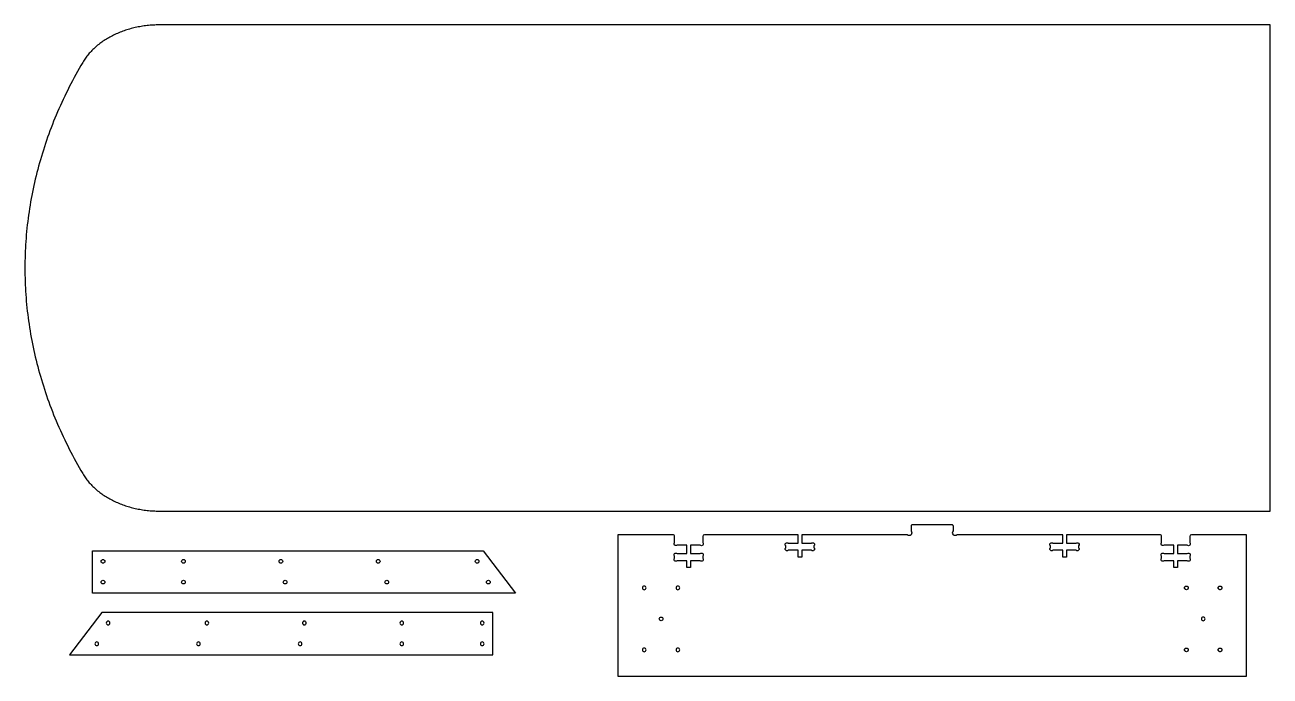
# Model space of a CAD drawing. Extents: x 6 to 94.2, y 1 to 47.
import ezdxf

# ---------------------------------------------------------------- set-up
doc = ezdxf.new("R2010")
doc.units = 0
doc.layers.add('THREE_QUARTER_INCH_THRUCUT', color=18, linetype='CONTINUOUS')

msp = doc.modelspace()

# ---------------------------------------------------------------- linework, layer by layer
at = {"layer": 'THREE_QUARTER_INCH_THRUCUT'}
for points in [[(12.01, 46.181), (11.925, 46.133), (11.842, 46.085), (11.759, 46.035), (11.678, 45.985), (11.597, 45.933), (11.518, 45.88), (11.44, 45.826), (11.364, 45.771), (11.289, 45.715), (11.215, 45.658), (11.142, 45.599), (11.071, 45.54), (11.001, 45.48), (10.932, 45.419), (10.865, 45.357), (10.799, 45.293), (10.735, 45.229), (10.672, 45.164), (10.611, 45.098), (10.551, 45.031), (10.493, 44.964), (10.436, 44.895), (10.381, 44.825), (10.327, 44.755), (10.275, 44.683), (10.225, 44.611), (10.176, 44.538), (10.129, 44.464), (10.084, 44.389), (9.958, 44.174), (9.834, 43.958), (9.712, 43.742), (9.592, 43.525), (9.474, 43.308), (9.358, 43.09), (9.244, 42.872), (9.131, 42.653), (9.021, 42.434), (8.913, 42.214), (8.806, 41.994), (8.701, 41.773), (8.599, 41.552), (8.498, 41.33), (8.399, 41.109), (8.303, 40.886), (8.208, 40.663), (8.115, 40.44), (8.024, 40.217), (7.935, 39.993), (7.848, 39.768), (7.763, 39.543), (7.68, 39.318), (7.599, 39.093), (7.52, 38.867), (7.443, 38.641), (7.367, 38.414), (7.294, 38.187), (7.223, 37.96), (7.154, 37.732), (7.086, 37.504), (7.021, 37.276), (6.958, 37.047), (6.896, 36.819), (6.837, 36.589), (6.78, 36.36), (6.724, 36.13), (6.671, 35.9), (6.619, 35.67), (6.57, 35.44), (6.523, 35.209), (6.477, 34.978), (6.434, 34.747), (6.392, 34.515), (6.353, 34.284), (6.316, 34.052), (6.28, 33.82), (6.247, 33.587), (6.215, 33.355), (6.186, 33.122), (6.159, 32.889), (6.134, 32.656), (6.11, 32.423), (6.089, 32.19), (6.07, 31.956), (6.052, 31.722), (6.037, 31.489), (6.024, 31.255), (6.013, 31.021), (6.004, 30.787), (5.997, 30.552), (5.992, 30.318), (5.989, 30.083), (5.988, 29.849), (5.988, 29.838), (5.988, 29.827), (5.989, 29.592), (5.992, 29.358), (5.997, 29.124), (6.004, 28.889), (6.013, 28.655), (6.024, 28.421), (6.037, 28.187), (6.052, 27.953), (6.07, 27.72), (6.089, 27.486), (6.11, 27.253), (6.134, 27.02), (6.159, 26.787), (6.186, 26.554), (6.215, 26.321), (6.247, 26.089), (6.28, 25.856), (6.316, 25.624), (6.353, 25.392), (6.392, 25.161), (6.434, 24.929), (6.477, 24.698), (6.523, 24.467), (6.57, 24.236), (6.619, 24.006), (6.671, 23.776), (6.724, 23.546), (6.78, 23.316), (6.837, 23.086), (6.896, 22.857), (6.958, 22.628), (7.021, 22.4), (7.086, 22.172), (7.154, 21.944), (7.223, 21.716), (7.294, 21.489), (7.367, 21.262), (7.443, 21.035), (7.52, 20.809), (7.599, 20.583), (7.68, 20.358), (7.763, 20.132), (7.848, 19.908), (7.935, 19.683), (8.024, 19.459), (8.115, 19.236), (8.208, 19.012), (8.303, 18.79), (8.399, 18.567), (8.498, 18.345), (8.599, 18.124), (8.701, 17.903), (8.806, 17.682), (8.913, 17.462), (9.021, 17.242), (9.131, 17.023), (9.244, 16.804), (9.358, 16.586), (9.474, 16.368), (9.592, 16.151), (9.712, 15.934), (9.834, 15.718), (9.958, 15.502), (10.084, 15.287), (10.129, 15.212), (10.176, 15.138), (10.225, 15.065), (10.275, 14.993), (10.327, 14.921), (10.381, 14.851), (10.436, 14.781), (10.493, 14.712), (10.551, 14.644), (10.611, 14.578), (10.672, 14.512), (10.735, 14.446), (10.799, 14.382), (10.865, 14.319), (10.932, 14.257), (11.001, 14.196), (11.071, 14.136), (11.142, 14.076), (11.215, 14.018), (11.289, 13.961), (11.364, 13.905), (11.44, 13.85), (11.518, 13.796), (11.597, 13.743), (11.678, 13.691), (11.759, 13.641), (11.842, 13.591), (11.925, 13.542), (12.01, 13.495), (12.096, 13.449), (12.183, 13.404), (12.272, 13.36), (12.361, 13.317), (12.451, 13.276), (12.542, 13.235), (12.634, 13.196), (12.727, 13.158), (12.821, 13.122), (12.916, 13.086), (13.012, 13.052), (13.109, 13.019), (13.206, 12.988), (13.305, 12.957), (13.404, 12.928), (13.504, 12.9), (13.604, 12.874), (13.706, 12.849), (13.808, 12.825), (13.911, 12.803), (14.014, 12.782), (14.118, 12.762), (14.223, 12.744), (14.328, 12.727), (14.434, 12.712), (14.54, 12.698), (14.647, 12.685), (14.754, 12.674), (14.862, 12.664), (14.971, 12.656), (15.079, 12.649), (15.189, 12.644), (15.298, 12.64), (15.408, 12.638), (15.519, 12.637), (17.013, 12.637), (94.2, 12.637), (94.2, 47.035), (17.013, 47.035), (16.992, 47.039), (15.519, 47.039), (15.408, 47.038), (15.298, 47.036), (15.189, 47.032), (15.079, 47.027), (14.971, 47.02), (14.862, 47.012), (14.754, 47.002), (14.647, 46.991), (14.54, 46.978), (14.434, 46.964), (14.328, 46.949), (14.223, 46.932), (14.118, 46.914), (14.014, 46.894), (13.911, 46.873), (13.808, 46.851), (13.706, 46.827), (13.604, 46.802), (13.504, 46.775), (13.404, 46.748), (13.305, 46.719), (13.206, 46.688), (13.109, 46.657), (13.012, 46.624), (12.916, 46.59), (12.821, 46.554), (12.727, 46.517), (12.634, 46.48), (12.542, 46.44), (12.451, 46.4), (12.361, 46.359), (12.272, 46.316), (12.183, 46.272), (12.096, 46.227)], [(40.749, 6.831), (10.77, 6.831), (10.77, 9.831), (38.461, 9.831)], [(9.153, 2.465), (39.132, 2.465), (39.132, 5.465), (11.442, 5.465)]]:
    msp.add_lwpolyline(points, close=True, dxfattribs=at)
for points in [[(51.881, 10.961), (48, 10.961), (48, 0.961), (92.522, 0.962), (92.522, 10.961), (88.641, 10.961, 0.414211), (88.511, 10.831), (88.511, 10.41, -1), (88.327, 10.226), (87.641, 10.226), (87.641, 9.626), (88.327, 9.626, -1), (88.511, 9.443), (88.511, 9.31, -1), (88.327, 9.126), (87.641, 9.126), (87.641, 8.639), (87.381, 8.639), (87.381, 9.126), (86.695, 9.126, -1), (86.511, 9.31), (86.511, 9.443, -1), (86.695, 9.626), (87.381, 9.626), (87.381, 10.226), (86.695, 10.226, -1), (86.511, 10.41), (86.511, 10.831, 0.414214), (86.381, 10.961), (79.766, 10.961), (79.766, 10.361), (80.452, 10.361, -1), (80.636, 10.178), (80.636, 10.045, -1), (80.452, 9.861), (79.766, 9.861), (79.766, 9.374), (79.506, 9.374), (79.506, 9.861), (78.82, 9.861, -1), (78.636, 10.045), (78.636, 10.178, -1), (78.82, 10.361), (79.506, 10.361), (79.506, 10.961), (72.03, 10.961, -1), (71.761, 11.23), (71.761, 11.561), (71.76, 11.579), (71.755, 11.596), (71.748, 11.611), (71.738, 11.626), (71.725, 11.638), (71.711, 11.648), (71.695, 11.655), (71.678, 11.66), (71.661, 11.661), (70.261, 11.661), (68.861, 11.661), (68.844, 11.66), (68.827, 11.655), (68.811, 11.648), (68.797, 11.638), (68.784, 11.626), (68.774, 11.611), (68.767, 11.596), (68.763, 11.579), (68.761, 11.561), (68.761, 11.23, -0.414214), (68.761, 10.961, -0.414214), (68.492, 10.961), (61.016, 10.961), (61.016, 10.361), (61.702, 10.361, -1), (61.886, 10.178), (61.886, 10.045, -1), (61.702, 9.861), (61.016, 9.861), (61.016, 9.374), (60.756, 9.374), (60.756, 9.861), (60.07, 9.861, -1), (59.886, 10.045), (59.886, 10.178, -1), (60.07, 10.361), (60.756, 10.361), (60.756, 10.961), (54.141, 10.961, 0.414211), (54.011, 10.831), (54.011, 10.41, -1), (53.827, 10.226), (53.141, 10.226), (53.141, 9.626), (53.827, 9.626, -1), (54.011, 9.443), (54.011, 9.31, -1), (53.827, 9.126), (53.141, 9.126), (53.141, 8.639), (52.881, 8.639), (52.881, 9.126), (52.195, 9.126, -1), (52.011, 9.31), (52.011, 9.443, -1), (52.195, 9.626), (52.881, 9.626), (52.881, 10.226), (52.195, 10.226, -1), (52.011, 10.41), (52.011, 10.831, 0.414214)], [(11.52, 9.211, -0.414214), (11.65, 9.081, -0.414214), (11.52, 8.951, -0.414214), (11.39, 9.081, -0.414214)], [(17.22, 9.211, -0.414214), (17.35, 9.081, -0.414214), (17.22, 8.951, -0.414214), (17.09, 9.081, -0.414214)], [(24.12, 9.211, -0.414214), (24.25, 9.081, -0.414214), (24.12, 8.951, -0.414214), (23.99, 9.081, -0.414214)], [(31.02, 9.211, -0.414214), (31.15, 9.081, -0.414214), (31.02, 8.951, -0.414214), (30.89, 9.081, -0.414214)], [(38.02, 9.211, -0.414214), (38.15, 9.081, -0.414214), (38.02, 8.951, -0.414214), (37.89, 9.081, -0.414214)], [(11.52, 7.74, -0.414214), (11.65, 7.61, -0.414214), (11.52, 7.48, -0.414214), (11.39, 7.61, -0.414214)], [(17.22, 7.74, -0.414214), (17.35, 7.61, -0.414214), (17.22, 7.48, -0.414214), (17.09, 7.61, -0.414214)], [(24.42, 7.74, -0.414214), (24.55, 7.61, -0.414214), (24.42, 7.48, -0.414214), (24.29, 7.61, -0.414214)], [(31.62, 7.74, -0.414214), (31.75, 7.61, -0.414214), (31.62, 7.48, -0.414214), (31.49, 7.61, -0.414214)], [(38.82, 7.74, -0.414214), (38.95, 7.61, -0.414214), (38.82, 7.48, -0.414214), (38.69, 7.61, -0.414214)], [(49.867, 7.07, 0.414214), (49.997, 7.2, 0.414214), (49.867, 7.33, 0.414214), (49.737, 7.2, 0.414214)], [(52.25, 7.07, 0.414214), (52.38, 7.2, 0.414214), (52.25, 7.33, 0.414214), (52.12, 7.2, 0.414214)], [(88.268, 7.07, -0.414214), (88.138, 7.2, -0.414214), (88.268, 7.33, -0.414214), (88.398, 7.2, -0.414214)], [(88.272, 7.07, -0.414214), (88.142, 7.2, -0.414214), (88.272, 7.33, -0.414214), (88.402, 7.2, -0.414214)], [(90.651, 7.07, -0.414214), (90.521, 7.2, -0.414214), (90.651, 7.33, -0.414214), (90.781, 7.2, -0.414214)], [(90.655, 7.07, -0.414214), (90.525, 7.2, -0.414214), (90.655, 7.33, -0.414214), (90.785, 7.2, -0.414214)], [(11.882, 4.845, 0.414214), (11.752, 4.715, 0.414214), (11.882, 4.585, 0.414214), (12.012, 4.715, 0.414214)], [(18.882, 4.845, 0.414214), (18.752, 4.715, 0.414214), (18.882, 4.585, 0.414214), (19.012, 4.715, 0.414214)], [(25.782, 4.845, 0.414214), (25.652, 4.715, 0.414214), (25.782, 4.585, 0.414214), (25.912, 4.715, 0.414214)], [(32.682, 4.845, 0.414214), (32.552, 4.715, 0.414214), (32.682, 4.585, 0.414214), (32.812, 4.715, 0.414214)], [(38.382, 4.845, 0.414214), (38.252, 4.715, 0.414214), (38.382, 4.585, 0.414214), (38.512, 4.715, 0.414214)], [(51.059, 4.879, -0.414214), (50.929, 5.009, -0.414214), (51.059, 5.139, -0.414214), (51.189, 5.009, -0.414214)], [(89.46, 4.879, 0.414214), (89.59, 5.009, 0.414214), (89.46, 5.139, 0.414214), (89.33, 5.009, 0.414214)], [(89.463, 4.879, 0.414214), (89.593, 5.009, 0.414214), (89.463, 5.139, 0.414214), (89.333, 5.009, 0.414214)], [(11.082, 3.374, 0.414214), (10.952, 3.244, 0.414214), (11.082, 3.114, 0.414214), (11.212, 3.244, 0.414214)], [(18.282, 3.374, 0.414214), (18.152, 3.244, 0.414214), (18.282, 3.114, 0.414214), (18.412, 3.244, 0.414214)], [(25.482, 3.374, 0.414214), (25.352, 3.244, 0.414214), (25.482, 3.114, 0.414214), (25.612, 3.244, 0.414214)], [(32.682, 3.374, 0.414214), (32.552, 3.244, 0.414214), (32.682, 3.114, 0.414214), (32.812, 3.244, 0.414214)], [(38.382, 3.374, 0.414214), (38.252, 3.244, 0.414214), (38.382, 3.114, 0.414214), (38.512, 3.244, 0.414214)], [(49.867, 2.687, 0.414214), (49.997, 2.817, 0.414214), (49.867, 2.947, 0.414214), (49.737, 2.817, 0.414214)], [(52.25, 2.687, 0.414214), (52.38, 2.817, 0.414214), (52.25, 2.947, 0.414214), (52.12, 2.817, 0.414214)], [(88.268, 2.687, -0.414214), (88.138, 2.817, -0.414214), (88.268, 2.947, -0.414214), (88.398, 2.817, -0.414214)], [(88.272, 2.687, -0.414214), (88.142, 2.817, -0.414214), (88.272, 2.947, -0.414214), (88.402, 2.817, -0.414214)], [(90.651, 2.687, -0.414214), (90.521, 2.817, -0.414214), (90.651, 2.947, -0.414214), (90.781, 2.817, -0.414214)], [(90.655, 2.687, -0.414214), (90.525, 2.817, -0.414214), (90.655, 2.947, -0.414214), (90.785, 2.817, -0.414214)]]:
    msp.add_lwpolyline(points, format="xyb", close=True, dxfattribs=at)

doc.saveas('drawing.dxf')
